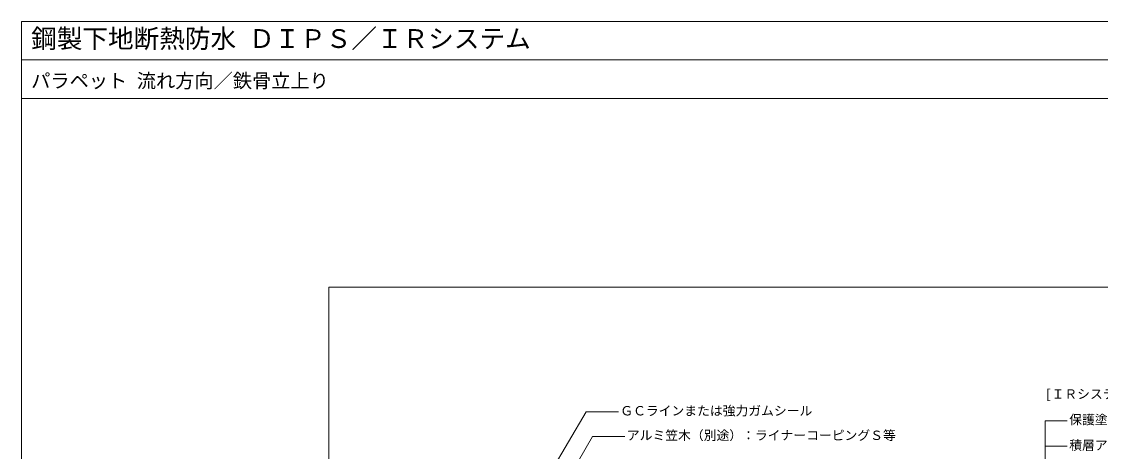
# Model space of a CAD drawing. Units: millimetres, scale not verified. Extents: x -1380 to 1380, y -955 to 955.
# Drawn here: x -1380 to 305, y 284 to 955 of the extents above; entities that cross this region are included whole.
import ezdxf
from ezdxf.enums import TextEntityAlignment as Align

# ---------------------------------------------------------------- set-up
doc = ezdxf.new("R2010")
doc.units = ezdxf.units.MM
doc.header["$LTSCALE"] = 3
for name, color, linetype, lineweight in [('0-0_0', 7, 'Continuous', 18), ('0-3_MOJI', 7, 'Continuous', 18), ('0-E_WAKU', 7, 'Continuous', 18)]:
    doc.layers.add(name, color=color, linetype=linetype, lineweight=lineweight)
doc.styles.add('ＭＳ ゴシック', font='')
doc.styles.get('ＭＳ ゴシック').set_extended_font_data('MS Gothic')

msp = doc.modelspace()

# ---------------------------------------------------------------- linework, layer by layer
at = {"layer": '0-0_0'}
msp.add_line((-1380.125, 894.989), (1379.875, 894.989), dxfattribs=at)
msp.add_lwpolyline([(-900.125, -660.011), (899.875, -660.011), (899.875, 539.989), (-900.125, 539.989)], close=True, dxfattribs=at)
at = {"layer": '0-3_MOJI'}
for p, q in [((218.404, -105.824), (218.404, 331.659)), ((218.404, 331.659), (252.98, 331.659)), ((218.404, 291.659), (252.98, 291.659))]:
    msp.add_line(p, q, dxfattribs=at)
for points in [[(-448.171, 345.494), (-498.609, 345.494), (-608.554, 158.112)], [(-437.836, 307.151), (-488.274, 307.151), (-558.261, 185.931)]]:
    msp.add_lwpolyline(points, dxfattribs=at)
at = {"layer": '0-E_WAKU'}
for points in [[(1379.875, 834.989), (-1380.125, 834.989), (-1380.125, 954.989), (1379.875, 954.989)], [(-1380.125, -955.011), (1379.875, -955.011), (1379.875, 954.989), (-1380.125, 954.989)]]:
    msp.add_lwpolyline(points, close=True, dxfattribs=at)

# ---------------------------------------------------------------- texts
at = {"layer": '0-3_MOJI', "style": 'ＭＳ ゴシック'}
for s, p in [('[ＩＲシステム]', (218.404, 361.659)), ('ＧＣラインまたは強力ガムシール', (-445.171, 335.494)), ('保護塗料(オプション）', (255.98, 321.659)), ('アルミ笠木（別途）：ライナーコーピングＳ等', (-434.836, 297.151)), ('積層アスファルト防水層', (255.98, 281.659))]:
    msp.add_text(s, height=14.66, dxfattribs=at).set_placement(p, align=Align.BOTTOM_LEFT)
at = {"layer": '0-E_WAKU', "style": 'ＭＳ ゴシック'}
for s, height, p in [('鋼製下地断熱防水 ＤＩＰＳ／ＩＲシステム', 29.33, (-1365.125, 904.989)), ('パラペット 流れ方向／鉄骨立上り', 21.99, (-1365.125, 844.989))]:
    msp.add_text(s, height=height, dxfattribs=at).set_placement(p, align=Align.BOTTOM_LEFT)

doc.saveas('drawing.dxf')
